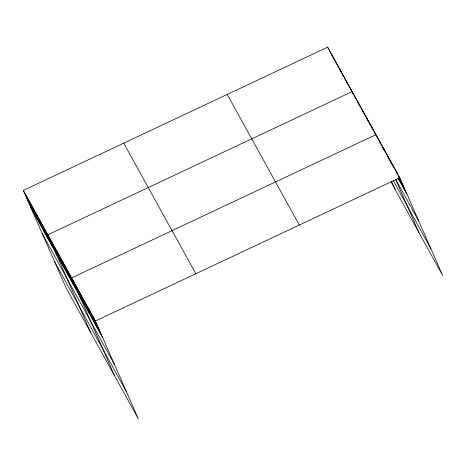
<?xml version="1.0" encoding="UTF-8"?>
<svg xmlns="http://www.w3.org/2000/svg" width="466" height="466" viewBox="0 0 466 466"><rect width="100%" height="100%" fill="white"/><g stroke="black" fill="none" stroke-linecap="round" stroke-linejoin="round"><path stroke-width="0.7" d="M23.3 190.419L95.396 321.016L138.338 418.835L66.242 288.238L23.3 190.419L327.662 47.165L399.758 177.762L442.7 275.581L391.032 181.985M95.396 321.016L399.758 177.762M398.104 178.146L407.022 194.305M395.663 179.229L418.794 221.129M393.257 180.523L430.928 248.762M227.222 94.435L299.318 225.037M123.74 143.144L195.837 273.74M30.564 206.968L102.66 337.565M42.336 233.786L114.432 364.383M54.464 261.42L126.566 392.017M398.436 175.367L405.7 191.91M397.119 172.973L397.987 174.96M398.57 176.282L404.377 189.516M395.797 170.579L397.539 174.546M398.989 177.861L403.055 187.122M394.475 168.185L395.634 170.83M398.541 177.447L401.739 184.728M393.153 165.791L394.312 168.436M398.669 178.362L400.416 182.334M391.83 163.397L393.281 166.706M398.22 177.954L399.094 179.94M390.508 161.003L391.958 164.312M389.186 158.609L390.927 162.576M387.863 156.215L389.605 160.182M386.541 153.815L388.574 158.452M385.219 151.421L386.384 154.071M383.897 149.027L385.353 152.335M382.574 146.633L384.031 149.941M381.258 144.239L383 148.211M379.936 141.845L380.804 143.831M378.613 139.451L380.646 144.087M377.291 137.056L378.45 139.707M377.419 137.971L375.969 134.662L71.607 277.922L114.543 375.742M395.582 179.346L418.911 232.482M374.647 132.268L376.097 135.577M373.324 129.874L375.066 133.847M372.002 127.48L372.876 129.466M370.68 125.086L372.713 129.717M369.357 122.692L370.522 125.337M368.035 120.298L370.074 124.929M366.719 117.904L368.169 121.212M365.396 115.51L367.138 119.482M364.074 113.116L365.525 116.424M362.752 110.722L364.494 114.694M361.43 108.328L363.171 112.294M360.107 105.933L361.558 109.242M358.785 103.539L360.235 106.848M357.463 101.145L359.204 105.112M356.14 98.751L357.882 102.718M354.818 96.357L355.983 99.002M353.496 93.963L355.529 98.594M353.63 94.878L352.174 91.569L47.812 234.823L90.754 332.642M391.755 181.723L395.116 189.388M350.816 89.099L352.849 93.73M349.453 86.635L350.904 89.944M348.09 84.165L349.541 87.474M346.727 81.701L348.184 85.01M345.364 79.232L347.112 83.204M344.007 76.768L345.749 80.734M342.644 74.298L343.518 76.284M341.281 71.834L343.023 75.801M339.918 69.364L341.083 72.014M338.561 66.9L340.594 71.531M337.198 64.43L338.357 67.081M335.835 61.966L336.994 64.611M334.472 59.497L335.928 62.805M333.108 57.033L334.565 60.341M331.751 54.563L333.202 57.871M330.388 52.099L331.839 55.407M329.025 49.629L330.476 52.938M327.662 47.165L328.536 49.151M94.074 318.622L101.338 335.171M92.751 316.228L100.015 332.776M91.429 313.834L98.693 330.382M90.107 311.439L97.371 327.988M88.79 309.045L96.048 325.594M87.468 306.651L94.732 323.2M86.146 304.257L93.41 320.8M84.824 301.863L92.087 318.406M83.501 299.469L90.765 316.012M82.179 297.075L89.443 313.618M80.857 294.681L88.121 311.224M79.535 292.287L86.798 308.83M78.212 289.893L85.476 306.436M76.89 287.499L84.154 304.042M75.568 285.105L82.831 301.648M74.251 282.711L81.509 299.254M72.929 280.316L80.187 296.859M70.284 275.528L77.548 292.071M68.962 273.134L76.226 289.677M67.64 270.74L74.904 287.283M66.318 268.34L73.581 284.889M64.995 265.946L72.259 282.495M63.673 263.552L70.937 280.101M62.351 261.158L69.615 277.707M61.029 258.764L68.292 275.313M59.706 256.37L66.97 272.919M58.39 253.976L65.648 270.525M57.068 251.582L64.325 268.131M55.745 249.188L63.009 265.736M54.423 246.794L61.687 263.342M53.101 244.4L60.364 260.948M51.778 242.005L59.042 258.554M50.456 239.611L57.72 256.154M49.134 237.217L56.398 253.76M46.449 232.353L53.712 248.902M45.091 229.889L52.355 246.432M43.728 227.42L50.992 243.968M42.365 224.956L49.629 241.499M41.002 222.492L48.266 239.035M39.639 220.022L46.903 236.565M38.282 217.558L45.546 234.101M36.919 215.088L44.183 231.631M35.556 212.624L42.82 229.167M34.193 210.154L41.457 226.697M32.836 207.69L40.093 224.233M31.472 205.221L38.736 221.769M30.109 202.757L37.373 219.3M28.746 200.287L36.01 216.836M27.383 197.823L34.647 214.366M26.026 195.353L33.284 211.902M24.663 192.889L31.927 209.432"/></g></svg>
